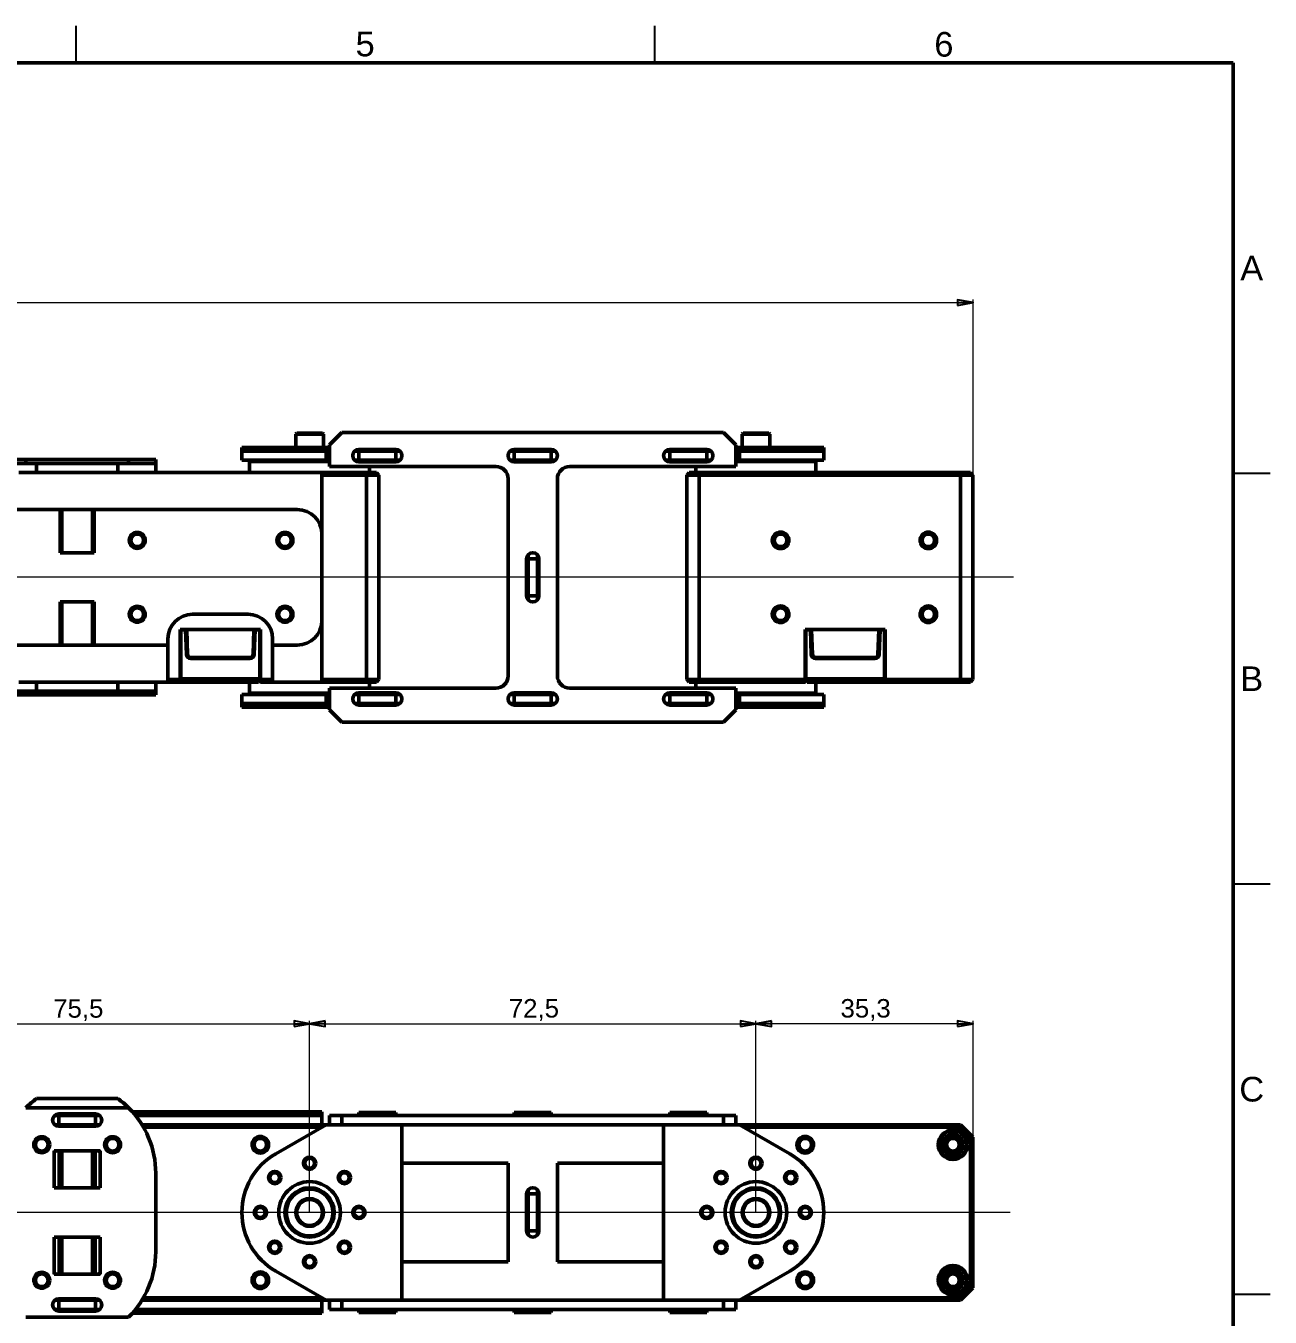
# Model space of a CAD drawing. Header units: millimetres. Extents: x 0 to 590, y 4 to 416.
# Drawn here: x 387.9 to 590, y 206.3 to 416 of the extents above; entities that cross this region are included whole.
import ezdxf

# ---------------------------------------------------------------- set-up
doc = ezdxf.new("R2010")
doc.units = ezdxf.units.MM
doc.linetypes.add('CHAIN', pattern=[0.3543, 0.2362, -0.0295, 0.0591, -0.0295])
for name, color, linetype, lineweight in [('Centerline(INTECO)', 7, 'CHAIN', 18), ('Dimensions(INTECO)', 7, 'Continuous', 25), ('Sketch Geometry(INTECO)', 7, 'Continuous', 50), ('Symbols(INTECO)', 7, 'Continuous', 18)]:
    doc.layers.add(name, color=color, linetype=linetype, lineweight=lineweight)
doc.layers.add('Visible Edges(INTECO)', color=7, linetype='Continuous', lineweight=50, true_color=0x262659)
doc.styles.add('Current-ISO-INTECO', font='arial.ttf')
doc.styles.add('Current-ISO-INTECODimensionsText', font='arial.ttf')
doc.dimstyles.new('ISO - INTECO', dxfattribs={"dimtxt": 3, "dimasz": 2.5, "dimexe": 0.5, "dimexo": 0, "dimgap": 0.4, "dimtad": 1, "dimrnd": 1e-08, "dimzin": 0, "dimtxsty": 'Current-ISO-INTECODimensionsText', "dimblk": 'Filled-3', "dimcen": 0.09, "dimdle": 7, "dimclrd": 7, "dimclre": 7, "dimclrt": 7, "dimadec": 1, "dimazin": 0, "dimtfac": 0.666667, "dimtmove": 0, "dimatfit": 3, "dimfxl": 1, "dimtolj": 1, "dimlwd": 15, "dimlwe": 15, "dimarcsym": 0})

# ---------------------------------------------------------------- blocks, each defined once
blk = doc.blocks.new('Borders INTECO Okvir')
at = {"layer": 'Sketch Geometry(INTECO)', "lineweight": 25}
for p, q in [((396, 416), (396, 410)), ((490, 416), (490, 410)), ((590, 343.33), (584, 343.33)), ((590, 276.67), (584, 276.67)), ((590, 210), (584, 210))]:
    blk.add_line(p, q, dxfattribs=at)
at = {"layer": 'Sketch Geometry(INTECO)'}
for p, q in [((584, 410), (20, 410)), ((584, 10), (584, 410))]:
    blk.add_line(p, q, dxfattribs=at)
at = {"layer": 'Symbols(INTECO)', "color": 7, "char_height": 4, "style": 'Current-ISO-INTECO'}
for s, insert, attachment_point in [('\\fArial|b0|i0;\\H4.0000;5', (443, 415.05), 2), ('\\fArial|b0|i0;\\H4.0000;6', (537, 415), 2), ('\\fArial|b0|i0;\\H4.0000;A', (587, 376.67), 5), ('\\fArial|b0|i0;\\H4.0000;B', (587, 310), 5), ('\\fArial|b0|i0;\\H4.0000;C', (587, 243.33), 5)]:
    blk.add_mtext(s, dxfattribs=dict(at, insert=insert, attachment_point=attachment_point))
blk = doc.blocks.new('Filled-3')
at = {"color": 0}
for p, q in [((0, 0), (-1, 0.18)), ((-1, 0.18), (-1, -0.18)), ((-1, 0), (0, 0)), ((-1, -0.18), (0, 0))]:
    blk.add_line(p, q, dxfattribs=at)
at = {"color": 0, "flags": 128}
blk.add_lwpolyline([(-1, -0.18), (0, 0), (-1, 0.18), (-1, -0.18)], dxfattribs=at)
at = {"color": 0}
blk.add_solid([(-1, -0.18), (0, 0), (-1, 0.18), (-1, -0.18)], dxfattribs=at)
blk = doc.blocks.new('*D26')
at = {"layer": 'Defpoints', "color": 0, "linetype": 'Continuous', "transparency": 16777216}
for p in [(541.73, 371.06), (541.73, 343.06), (64.23, 338.71)]:
    blk.add_point(p, dxfattribs=at)
at = {"layer": 'Dimensions(INTECO)', "color": 7, "linetype": 'Continuous', "lineweight": 15, "transparency": 16777216}
for p, q in [((64.23, 338.71), (64.23, 371.56)), ((541.73, 343.06), (541.73, 371.56)), ((66.73, 371.06), (539.23, 371.06))]:
    blk.add_line(p, q, dxfattribs=at)
at = {"layer": 'Dimensions(INTECO)', "color": 7, "linetype": 'Continuous', "lineweight": 15, "transparency": 16777216, "xscale": 2.5, "yscale": 2.5, "zscale": 2.5, "rotation": 180}
blk.add_blockref('Filled-3', (64.23, 371.06), dxfattribs=at)
at = {"layer": 'Dimensions(INTECO)', "color": 7, "linetype": 'Continuous', "lineweight": 15, "transparency": 16777216, "xscale": 2.5, "yscale": 2.5, "zscale": 2.5}
blk.add_blockref('Filled-3', (541.73, 371.06), dxfattribs=at)
at = {"layer": 'Dimensions(INTECO)', "color": 7, "linetype": 'Continuous', "lineweight": 18, "transparency": 16777216, "insert": (299.6, 374.53), "char_height": 3, "attachment_point": 1, "style": 'Current-ISO-INTECODimensionsText'}
blk.add_mtext('\\A1;478', dxfattribs=at)
blk = doc.blocks.new('*D30')
at = {"layer": 'Defpoints', "color": 0, "linetype": 'Continuous', "transparency": 16777216}
for p in [(433.98, 253.98), (358.48, 223.34), (433.98, 223.34)]:
    blk.add_point(p, dxfattribs=at)
at = {"layer": 'Dimensions(INTECO)', "color": 7, "linetype": 'Continuous', "lineweight": 15, "transparency": 16777216}
for p, q in [((358.48, 223.34), (358.48, 254.48)), ((360.98, 253.98), (431.48, 253.98)), ((433.98, 223.34), (433.98, 254.48))]:
    blk.add_line(p, q, dxfattribs=at)
at = {"layer": 'Dimensions(INTECO)', "color": 7, "linetype": 'Continuous', "lineweight": 15, "transparency": 16777216, "xscale": 2.5, "yscale": 2.5, "zscale": 2.5, "rotation": 180}
blk.add_blockref('Filled-3', (358.48, 253.98), dxfattribs=at)
at = {"layer": 'Dimensions(INTECO)', "color": 7, "linetype": 'Continuous', "lineweight": 15, "transparency": 16777216, "xscale": 2.5, "yscale": 2.5, "zscale": 2.5}
blk.add_blockref('Filled-3', (433.98, 253.98), dxfattribs=at)
at = {"layer": 'Dimensions(INTECO)', "color": 7, "linetype": 'Continuous', "lineweight": 18, "transparency": 16777216, "insert": (392.33, 257.97), "char_height": 3, "attachment_point": 1, "style": 'Current-ISO-INTECODimensionsText'}
blk.add_mtext('\\A1;75,5', dxfattribs=at)
blk = doc.blocks.new('*D31')
at = {"layer": 'Defpoints', "color": 0, "linetype": 'Continuous', "transparency": 16777216}
for p in [(506.48, 253.98), (433.98, 223.34), (506.48, 223.34)]:
    blk.add_point(p, dxfattribs=at)
at = {"layer": 'Dimensions(INTECO)', "color": 7, "linetype": 'Continuous', "lineweight": 15, "transparency": 16777216}
for p, q in [((433.98, 223.34), (433.98, 254.48)), ((436.48, 253.98), (503.98, 253.98)), ((506.48, 223.34), (506.48, 254.48))]:
    blk.add_line(p, q, dxfattribs=at)
at = {"layer": 'Dimensions(INTECO)', "color": 7, "linetype": 'Continuous', "lineweight": 15, "transparency": 16777216, "xscale": 2.5, "yscale": 2.5, "zscale": 2.5, "rotation": 180}
blk.add_blockref('Filled-3', (433.98, 253.98), dxfattribs=at)
at = {"layer": 'Dimensions(INTECO)', "color": 7, "linetype": 'Continuous', "lineweight": 15, "transparency": 16777216, "xscale": 2.5, "yscale": 2.5, "zscale": 2.5}
blk.add_blockref('Filled-3', (506.48, 253.98), dxfattribs=at)
at = {"layer": 'Dimensions(INTECO)', "color": 7, "linetype": 'Continuous', "lineweight": 18, "transparency": 16777216, "insert": (466.33, 257.99), "char_height": 3, "attachment_point": 1, "style": 'Current-ISO-INTECODimensionsText'}
blk.add_mtext('\\A1;72,5', dxfattribs=at)
blk = doc.blocks.new('*D32')
at = {"layer": 'Defpoints', "color": 0, "linetype": 'Continuous', "transparency": 16777216}
for p in [(506.48, 253.98), (541.73, 235.59), (506.48, 223.34)]:
    blk.add_point(p, dxfattribs=at)
at = {"layer": 'Dimensions(INTECO)', "color": 7, "linetype": 'Continuous', "lineweight": 15, "transparency": 16777216}
for p, q in [((506.48, 223.34), (506.48, 254.48)), ((539.23, 253.98), (508.98, 253.98)), ((541.73, 235.59), (541.73, 254.48))]:
    blk.add_line(p, q, dxfattribs=at)
at = {"layer": 'Dimensions(INTECO)', "color": 7, "linetype": 'Continuous', "lineweight": 15, "transparency": 16777216, "xscale": 2.5, "yscale": 2.5, "zscale": 2.5, "rotation": 180}
blk.add_blockref('Filled-3', (506.48, 253.98), dxfattribs=at)
at = {"layer": 'Dimensions(INTECO)', "color": 7, "linetype": 'Continuous', "lineweight": 15, "transparency": 16777216, "xscale": 2.5, "yscale": 2.5, "zscale": 2.5}
blk.add_blockref('Filled-3', (541.73, 253.98), dxfattribs=at)
at = {"layer": 'Dimensions(INTECO)', "color": 7, "linetype": 'Continuous', "lineweight": 18, "transparency": 16777216, "insert": (520.21, 257.99), "char_height": 3, "attachment_point": 1, "style": 'Current-ISO-INTECODimensionsText'}
blk.add_mtext('\\A1;35,3', dxfattribs=at)

msp = doc.modelspace()

# ---------------------------------------------------------------- linework, layer by layer
at = {"layer": 'Centerline(INTECO)', "linetype": 'Continuous'}
for p, q in [((548.296, 326.465), (59.358, 326.465)), ((547.774, 223.345), (59.879, 223.345))]:
    msp.add_line(p, q, dxfattribs=at)
at = {"layer": 'Visible Edges(INTECO)'}
for p, q in [((431.876, 349.865), (431.726, 349.715)), ((436.226, 349.715), (431.726, 349.715)), ((431.726, 347.565), (431.726, 349.715)), ((436.076, 349.865), (431.876, 349.865)), ((436.076, 349.865), (436.226, 349.715)), ((436.226, 347.565), (436.226, 349.715)), ((437.226, 347.965), (439.226, 349.965)), ((501.226, 349.965), (439.226, 349.965)), ((501.226, 349.965), (503.226, 347.965)), ((504.376, 349.865), (504.226, 349.715)), ((508.726, 349.715), (504.226, 349.715)), ((504.226, 347.565), (504.226, 349.715)), ((508.576, 349.865), (504.376, 349.865)), ((508.576, 349.865), (508.726, 349.715)), ((508.726, 347.565), (508.726, 349.715)), ((428.476, 347.565), (422.976, 347.565)), ((422.976, 346.965), (422.976, 347.565)), ((428.476, 346.965), (422.976, 346.965)), ((428.476, 346.965), (422.976, 346.965)), ((422.976, 345.465), (422.976, 346.965)), ((428.476, 347.565), (436.658, 347.565)), ((428.476, 346.965), (436.658, 346.965)), ((428.476, 346.965), (436.658, 346.965)), ((436.658, 346.965), (436.658, 347.565)), ((436.658, 347.565), (437.226, 347.565)), ((436.658, 346.965), (437.226, 346.965)), ((436.658, 346.965), (437.226, 346.965)), ((436.658, 345.465), (436.658, 346.965)), ((437.226, 347.965), (437.226, 344.465)), ((441.315, 346.965), (441.976, 346.965)), ((441.315, 346.965), (441.976, 346.965)), ((441.976, 347.215), (447.976, 347.215)), ((441.976, 346.965), (441.976, 345.465)), ((447.976, 346.965), (441.976, 346.965)), ((447.976, 346.965), (448.638, 346.965)), ((447.976, 345.465), (447.976, 346.965)), ((447.976, 346.965), (448.638, 346.965)), ((466.565, 346.965), (467.226, 346.965)), ((467.226, 347.215), (473.226, 347.215)), ((467.226, 346.965), (467.226, 345.465)), ((473.226, 346.965), (467.226, 346.965)), ((469.476, 346.965), (469.476, 347.215)), ((470.976, 347.215), (470.976, 346.965)), ((473.226, 345.465), (473.226, 346.965)), ((473.226, 346.965), (473.888, 346.965)), ((491.815, 346.965), (492.476, 346.965)), ((491.815, 346.965), (492.476, 346.965)), ((492.476, 347.215), (498.476, 347.215)), ((492.476, 346.965), (492.476, 345.465)), ((498.476, 346.965), (492.476, 346.965)), ((498.476, 346.965), (499.138, 346.965)), ((498.476, 345.465), (498.476, 346.965)), ((498.476, 346.965), (499.138, 346.965)), ((503.226, 344.465), (503.226, 347.965)), ((503.226, 347.565), (503.795, 347.565)), ((503.226, 346.965), (503.795, 346.965)), ((503.226, 346.965), (503.795, 346.965)), ((503.795, 347.565), (511.976, 347.565)), ((503.795, 346.965), (503.795, 347.565)), ((503.795, 346.965), (511.976, 346.965)), ((503.795, 345.465), (503.795, 346.965)), ((503.795, 346.965), (511.976, 346.965)), ((517.476, 347.565), (511.976, 347.565)), ((517.476, 346.965), (511.976, 346.965)), ((517.476, 346.965), (511.976, 346.965)), ((517.476, 346.965), (517.476, 347.565)), ((517.476, 345.465), (517.476, 346.965)), ((387.882, 345.565), (383.476, 345.565)), ((389.637, 344.965), (383.476, 344.965)), ((383.476, 344.965), (387.882, 344.965)), ((387.882, 344.965), (387.882, 345.565)), ((387.882, 345.565), (404.571, 345.565)), ((389.637, 344.965), (402.816, 344.965)), ((389.637, 344.965), (389.637, 343.465)), ((402.816, 344.965), (402.816, 343.465)), ((402.816, 344.965), (408.976, 344.965)), ((404.571, 345.565), (404.571, 344.965)), ((404.571, 345.565), (408.976, 345.565)), ((408.976, 344.965), (404.571, 344.965)), ((408.976, 344.965), (408.976, 345.565)), ((408.976, 343.465), (408.976, 344.965)), ((422.976, 345.465), (428.476, 345.465)), ((424.426, 345.465), (424.226, 345.265)), ((437.226, 345.265), (424.226, 345.265)), ((424.226, 345.265), (424.226, 343.465)), ((436.658, 345.465), (428.476, 345.465)), ((437.226, 345.465), (436.658, 345.465)), ((437.226, 344.465), (464.226, 344.465)), ((441.976, 345.465), (441.315, 345.465)), ((443.726, 345.265), (441.664, 345.265)), ((441.976, 345.465), (447.976, 345.465)), ((447.976, 345.215), (441.976, 345.215)), ((443.526, 345.465), (443.726, 345.265)), ((443.726, 345.265), (443.726, 345.215)), ((443.726, 344.465), (443.726, 343.465)), ((448.638, 345.465), (447.976, 345.465)), ((467.226, 345.465), (466.565, 345.465)), ((467.226, 345.465), (473.226, 345.465)), ((473.226, 345.215), (467.226, 345.215)), ((469.476, 345.465), (469.476, 345.215)), ((470.976, 345.215), (470.976, 345.465)), ((473.888, 345.465), (473.226, 345.465)), ((476.226, 344.465), (503.226, 344.465)), ((492.476, 345.465), (491.815, 345.465)), ((492.476, 345.465), (498.476, 345.465)), ((498.476, 345.215), (492.476, 345.215)), ((496.926, 345.465), (496.726, 345.265)), ((498.789, 345.265), (496.726, 345.265)), ((496.726, 345.265), (496.726, 345.215)), ((496.726, 344.465), (496.726, 343.465)), ((499.138, 345.465), (498.476, 345.465)), ((503.795, 345.465), (503.226, 345.465)), ((516.226, 345.265), (503.226, 345.265)), ((511.976, 345.465), (503.795, 345.465)), ((511.976, 345.465), (517.476, 345.465)), ((516.026, 345.465), (516.226, 345.265)), ((516.226, 345.265), (516.226, 343.465)), ((386.762, 343.465), (389.637, 343.465)), ((389.637, 343.465), (402.816, 343.465)), ((405.691, 343.465), (402.816, 343.465)), ((405.691, 343.465), (435.976, 343.465)), ((435.976, 343.465), (443.061, 343.465)), ((435.976, 343.465), (435.976, 333.465)), ((435.976, 343.065), (443.226, 343.065)), ((443.226, 343.065), (443.061, 343.465)), ((443.061, 343.465), (444.826, 343.465)), ((443.226, 343.065), (443.226, 309.865)), ((443.226, 343.065), (445.226, 343.065)), ((445.226, 343.065), (444.826, 343.465)), ((445.226, 343.065), (445.226, 309.865)), ((466.226, 342.465), (466.226, 310.465)), ((474.226, 310.465), (474.226, 342.465)), ((495.226, 343.065), (495.626, 343.465)), ((495.226, 343.065), (497.226, 343.065)), ((495.226, 343.065), (495.226, 309.865)), ((495.626, 343.465), (497.392, 343.465)), ((497.226, 343.065), (497.392, 343.465)), ((497.226, 343.065), (539.726, 343.065)), ((497.226, 343.065), (497.226, 309.865)), ((497.392, 343.465), (539.561, 343.465)), ((539.561, 343.465), (541.326, 343.465)), ((539.726, 343.065), (539.561, 343.465)), ((539.726, 343.065), (541.726, 343.065)), ((539.726, 343.065), (539.726, 309.865)), ((541.726, 343.065), (541.326, 343.465)), ((541.726, 343.065), (541.726, 309.865)), ((393.476, 337.465), (360.476, 337.465)), ((398.976, 337.465), (393.476, 337.465)), ((393.476, 330.465), (393.476, 337.465)), ((393.726, 337.465), (393.726, 330.465)), ((398.726, 337.465), (398.726, 330.465)), ((398.976, 330.465), (398.976, 337.465)), ((431.976, 337.465), (398.976, 337.465)), ((435.976, 333.465), (435.976, 319.465)), ((393.476, 330.465), (398.976, 330.465)), ((469.226, 323.465), (469.226, 329.465)), ((469.476, 329.465), (469.476, 330.126)), ((470.976, 329.465), (469.476, 329.465)), ((469.476, 323.465), (469.476, 329.465)), ((470.976, 330.126), (470.976, 329.465)), ((470.976, 329.465), (470.976, 323.465)), ((471.226, 329.465), (471.226, 323.465)), ((470.976, 323.465), (469.476, 323.465)), ((469.476, 322.803), (469.476, 323.465)), ((470.976, 323.465), (470.976, 322.803)), ((393.476, 322.465), (398.976, 322.465)), ((393.476, 315.465), (393.476, 322.465)), ((393.726, 322.465), (393.726, 315.465)), ((398.726, 322.465), (398.726, 315.465)), ((398.976, 315.465), (398.976, 322.465)), ((423.976, 320.465), (414.976, 320.465)), ((435.976, 319.465), (435.976, 309.465)), ((412.976, 309.865), (412.976, 317.965)), ((412.976, 317.965), (425.976, 317.965)), ((413.076, 317.965), (413.076, 317.915)), ((413.076, 317.915), (413.076, 309.965)), ((413.076, 317.915), (413.823, 317.915)), ((413.962, 313.94), (413.823, 317.915)), ((413.823, 317.915), (414.023, 317.915)), ((414.022, 317.965), (414.023, 317.915)), ((414.162, 313.947), (414.023, 317.915)), ((424.93, 317.915), (424.791, 313.947)), ((424.931, 317.965), (424.93, 317.915)), ((425.13, 317.915), (424.93, 317.915)), ((425.13, 317.915), (424.991, 313.94)), ((425.13, 317.915), (425.876, 317.915)), ((425.876, 317.965), (425.876, 317.915)), ((425.876, 317.915), (425.876, 309.965)), ((425.976, 317.965), (425.976, 309.865)), ((514.476, 309.865), (514.476, 317.965)), ((527.476, 317.965), (514.476, 317.965)), ((514.576, 317.965), (514.576, 317.915)), ((514.576, 317.915), (514.576, 309.965)), ((515.323, 317.915), (514.576, 317.915)), ((515.462, 313.94), (515.323, 317.915)), ((515.323, 317.915), (515.523, 317.915)), ((515.522, 317.965), (515.523, 317.915)), ((515.662, 313.947), (515.523, 317.915)), ((526.43, 317.915), (526.291, 313.947)), ((526.431, 317.965), (526.43, 317.915)), ((526.63, 317.915), (526.43, 317.915)), ((526.63, 317.915), (526.491, 313.94)), ((527.376, 317.915), (526.63, 317.915)), ((527.376, 317.965), (527.376, 317.915)), ((527.376, 317.915), (527.376, 309.965)), ((527.476, 317.965), (527.476, 309.865)), ((381.476, 315.465), (393.476, 315.465)), ((398.976, 315.465), (393.476, 315.465)), ((398.976, 315.465), (410.976, 315.465)), ((410.976, 316.465), (410.976, 315.465)), ((410.976, 315.465), (410.976, 309.465)), ((427.976, 315.465), (427.976, 316.465)), ((427.976, 309.465), (427.976, 315.465)), ((427.976, 315.465), (431.976, 315.465)), ((424.291, 313.465), (414.661, 313.465)), ((424.291, 313.265), (414.661, 313.265)), ((425.976, 313.065), (425.876, 313.065)), ((425.976, 312.665), (425.876, 312.665)), ((514.576, 313.065), (514.476, 313.065)), ((514.576, 312.665), (514.476, 312.665)), ((525.791, 313.465), (516.161, 313.465)), ((525.791, 313.265), (516.161, 313.265)), ((425.876, 311.465), (425.976, 311.465)), ((514.476, 311.465), (514.576, 311.465)), ((389.637, 309.465), (386.762, 309.465)), ((389.637, 309.465), (402.816, 309.465)), ((389.637, 309.465), (389.637, 307.965)), ((402.816, 309.465), (402.816, 307.965)), ((402.816, 309.465), (405.691, 309.465)), ((410.976, 309.465), (405.691, 309.465)), ((408.976, 307.965), (408.976, 309.465)), ((412.976, 309.865), (410.976, 309.865)), ((412.976, 309.465), (410.976, 309.465)), ((412.976, 309.865), (412.976, 309.465)), ((413.276, 309.465), (412.976, 309.465)), ((413.076, 309.665), (413.076, 309.965)), ((425.876, 309.965), (413.076, 309.965)), ((413.076, 309.665), (413.276, 309.465)), ((425.676, 309.465), (413.276, 309.465)), ((424.226, 309.465), (424.226, 307.665)), ((425.676, 309.465), (425.876, 309.665)), ((425.876, 309.965), (425.876, 309.665)), ((427.976, 309.865), (425.976, 309.865)), ((425.976, 309.465), (425.976, 309.865)), ((427.976, 309.465), (425.976, 309.465)), ((435.976, 309.465), (427.976, 309.465)), ((443.226, 309.865), (435.976, 309.865)), ((443.061, 309.465), (435.976, 309.465)), ((464.226, 308.465), (437.226, 308.465)), ((437.226, 308.465), (437.226, 304.965)), ((443.226, 309.865), (443.061, 309.465)), ((444.826, 309.465), (443.061, 309.465)), ((445.226, 309.865), (443.226, 309.865)), ((443.726, 309.465), (443.726, 308.465)), ((445.226, 309.865), (444.826, 309.465)), ((503.226, 308.465), (476.226, 308.465)), ((497.226, 309.865), (495.226, 309.865)), ((495.226, 309.865), (495.626, 309.465)), ((497.392, 309.465), (495.626, 309.465)), ((496.726, 309.465), (496.726, 308.465)), ((514.476, 309.865), (497.226, 309.865)), ((497.226, 309.865), (497.392, 309.465)), ((514.476, 309.465), (497.392, 309.465)), ((503.226, 304.965), (503.226, 308.465)), ((514.476, 309.865), (514.476, 309.465)), ((514.576, 309.665), (514.576, 309.965)), ((527.376, 309.965), (514.576, 309.965)), ((514.576, 309.665), (514.776, 309.465)), ((527.176, 309.465), (514.776, 309.465)), ((516.226, 309.465), (516.226, 307.665)), ((527.176, 309.465), (527.376, 309.665)), ((527.476, 309.465), (527.176, 309.465)), ((527.376, 309.965), (527.376, 309.665)), ((527.476, 309.465), (527.476, 309.865)), ((539.726, 309.865), (527.476, 309.865)), ((539.561, 309.465), (527.476, 309.465)), ((539.726, 309.865), (539.561, 309.465)), ((541.326, 309.465), (539.561, 309.465)), ((541.726, 309.865), (539.726, 309.865)), ((541.726, 309.865), (541.326, 309.465)), ((383.476, 307.965), (389.637, 307.965)), ((387.882, 307.965), (383.476, 307.965)), ((383.476, 307.365), (387.882, 307.365)), ((387.882, 307.365), (387.882, 307.965)), ((404.571, 307.365), (387.882, 307.365)), ((389.637, 307.965), (402.816, 307.965)), ((408.976, 307.965), (402.816, 307.965)), ((404.571, 307.965), (404.571, 307.365)), ((404.571, 307.965), (408.976, 307.965)), ((408.976, 307.365), (404.571, 307.365)), ((408.976, 307.365), (408.976, 307.965)), ((428.476, 307.465), (422.976, 307.465)), ((422.976, 305.965), (422.976, 307.465)), ((437.226, 307.665), (424.226, 307.665)), ((424.426, 307.465), (424.226, 307.665)), ((428.476, 307.465), (436.658, 307.465)), ((436.658, 307.465), (437.226, 307.465)), ((436.658, 305.965), (436.658, 307.465)), ((441.315, 307.465), (441.976, 307.465)), ((443.726, 307.665), (441.664, 307.665)), ((441.976, 307.715), (447.976, 307.715)), ((441.976, 307.465), (441.976, 305.965)), ((447.976, 307.465), (441.976, 307.465)), ((443.526, 307.465), (443.726, 307.665)), ((443.726, 307.715), (443.726, 307.665)), ((447.976, 305.965), (447.976, 307.465)), ((447.976, 307.465), (448.638, 307.465)), ((466.565, 307.465), (467.226, 307.465)), ((467.226, 307.715), (473.226, 307.715)), ((467.226, 307.465), (467.226, 305.965)), ((473.226, 307.465), (467.226, 307.465)), ((469.476, 307.715), (469.476, 307.465)), ((470.976, 307.465), (470.976, 307.715)), ((473.226, 305.965), (473.226, 307.465)), ((473.226, 307.465), (473.888, 307.465)), ((491.815, 307.465), (492.476, 307.465)), ((492.476, 307.715), (498.476, 307.715)), ((492.476, 307.465), (492.476, 305.965)), ((498.476, 307.465), (492.476, 307.465)), ((496.726, 307.715), (496.726, 307.665)), ((498.789, 307.665), (496.726, 307.665)), ((496.926, 307.465), (496.726, 307.665)), ((498.476, 305.965), (498.476, 307.465)), ((498.476, 307.465), (499.138, 307.465)), ((516.226, 307.665), (503.226, 307.665)), ((503.226, 307.465), (503.795, 307.465)), ((503.795, 305.965), (503.795, 307.465)), ((503.795, 307.465), (511.976, 307.465)), ((517.476, 307.465), (511.976, 307.465)), ((516.026, 307.465), (516.226, 307.665)), ((517.476, 305.965), (517.476, 307.465)), ((428.476, 305.965), (422.976, 305.965)), ((422.976, 305.365), (422.976, 305.965)), ((422.976, 305.965), (428.476, 305.965)), ((428.476, 305.365), (422.976, 305.365)), ((428.476, 305.965), (436.658, 305.965)), ((436.658, 305.965), (428.476, 305.965)), ((428.476, 305.365), (436.658, 305.365)), ((436.658, 305.365), (436.658, 305.965)), ((436.658, 305.965), (437.226, 305.965)), ((437.226, 305.965), (436.658, 305.965)), ((436.658, 305.365), (437.226, 305.365)), ((439.226, 302.965), (437.226, 304.965)), ((441.315, 305.965), (441.976, 305.965)), ((441.976, 305.965), (441.315, 305.965)), ((441.976, 305.965), (447.976, 305.965)), ((447.976, 305.715), (441.976, 305.715)), ((447.976, 305.965), (448.638, 305.965)), ((448.638, 305.965), (447.976, 305.965)), ((467.226, 305.965), (466.565, 305.965)), ((467.226, 305.965), (473.226, 305.965)), ((473.226, 305.715), (467.226, 305.715)), ((469.476, 305.715), (469.476, 305.965)), ((470.976, 305.965), (470.976, 305.715)), ((473.888, 305.965), (473.226, 305.965)), ((491.815, 305.965), (492.476, 305.965)), ((492.476, 305.965), (491.815, 305.965)), ((492.476, 305.965), (498.476, 305.965)), ((498.476, 305.715), (492.476, 305.715)), ((498.476, 305.965), (499.138, 305.965)), ((499.138, 305.965), (498.476, 305.965)), ((503.226, 304.965), (501.226, 302.965)), ((503.226, 305.965), (503.795, 305.965)), ((503.795, 305.965), (503.226, 305.965)), ((503.226, 305.365), (503.795, 305.365)), ((503.795, 305.965), (511.976, 305.965)), ((503.795, 305.365), (503.795, 305.965)), ((511.976, 305.965), (503.795, 305.965)), ((503.795, 305.365), (511.976, 305.365)), ((517.476, 305.965), (511.976, 305.965)), ((511.976, 305.965), (517.476, 305.965)), ((517.476, 305.365), (511.976, 305.365)), ((517.476, 305.365), (517.476, 305.965)), ((439.226, 302.965), (501.226, 302.965)), ((389.637, 241.845), (402.816, 241.845)), ((404.571, 240.345), (387.882, 240.345)), ((393.226, 239.095), (392.565, 239.095)), ((393.226, 239.345), (399.226, 239.345)), ((393.226, 237.595), (393.226, 239.095)), ((399.226, 239.095), (393.226, 239.095)), ((393.476, 239.345), (393.476, 239.095)), ((398.976, 239.345), (398.976, 239.095)), ((399.226, 237.595), (399.226, 239.095)), ((399.226, 239.095), (399.888, 239.095)), ((405.185, 239.695), (431.976, 239.695)), ((405.691, 239.095), (435.976, 239.095)), ((431.976, 239.695), (435.976, 239.695)), ((435.976, 239.095), (435.976, 239.695)), ((435.976, 239.095), (435.976, 237.595)), ((439.226, 239.095), (437.226, 239.095)), ((437.226, 239.095), (437.226, 237.595)), ((439.226, 237.595), (439.226, 239.095)), ((501.226, 239.095), (439.226, 239.095)), ((441.976, 239.095), (441.976, 239.595)), ((447.976, 239.595), (441.976, 239.595)), ((447.976, 239.095), (447.976, 239.595)), ((467.226, 239.095), (467.226, 239.595)), ((473.226, 239.595), (467.226, 239.595)), ((473.226, 239.095), (473.226, 239.595)), ((492.476, 239.095), (492.476, 239.595)), ((498.476, 239.595), (492.476, 239.595)), ((498.476, 239.095), (498.476, 239.595)), ((503.226, 239.095), (501.226, 239.095)), ((501.226, 239.095), (501.226, 237.595)), ((503.226, 237.595), (503.226, 239.095)), ((393.226, 237.595), (392.565, 237.595)), ((399.226, 237.595), (393.226, 237.595)), ((399.226, 237.345), (393.226, 237.345)), ((399.226, 237.595), (399.888, 237.595)), ((406.747, 237.595), (435.976, 237.595)), ((435.965, 237.195), (406.985, 237.195)), ((436.658, 237.595), (428.476, 232.871)), ((436.658, 237.595), (435.976, 237.595)), ((437.226, 237.595), (436.658, 237.595)), ((437.226, 237.595), (439.226, 237.595)), ((501.226, 237.595), (439.226, 237.595)), ((448.976, 209.095), (448.976, 237.595)), ((491.476, 237.595), (491.476, 209.095)), ((501.226, 237.595), (503.226, 237.595)), ((503.795, 237.595), (503.226, 237.595)), ((539.726, 237.595), (503.795, 237.595)), ((511.976, 232.871), (503.795, 237.595)), ((539.561, 237.195), (504.488, 237.195)), ((539.726, 237.595), (539.561, 237.195)), ((541.326, 235.429), (539.561, 237.195)), ((541.726, 235.595), (539.726, 237.595)), ((541.726, 235.595), (541.326, 235.429)), ((541.326, 211.261), (541.326, 235.429)), ((541.726, 211.095), (541.726, 235.595)), ((392.476, 227.345), (392.476, 233.345)), ((392.476, 233.345), (399.976, 233.345)), ((393.326, 227.345), (393.326, 233.345)), ((393.726, 227.345), (393.726, 233.345)), ((398.726, 233.345), (398.726, 227.345)), ((399.126, 233.345), (399.126, 227.345)), ((399.976, 227.345), (399.976, 233.345)), ((448.976, 231.345), (466.226, 231.345)), ((466.226, 231.345), (466.226, 215.345)), ((474.226, 231.345), (491.476, 231.345)), ((474.226, 215.345), (474.226, 231.345)), ((408.976, 229.726), (408.976, 216.964)), ((399.976, 227.345), (392.476, 227.345)), ((469.476, 226.345), (469.476, 227.006)), ((470.976, 227.006), (470.976, 226.345)), ((469.226, 220.345), (469.226, 226.345)), ((470.976, 226.345), (469.476, 226.345)), ((469.476, 220.345), (469.476, 226.345)), ((470.976, 226.345), (470.976, 220.345)), ((471.226, 226.345), (471.226, 220.345)), ((469.476, 219.683), (469.476, 220.345)), ((470.976, 220.345), (469.476, 220.345)), ((470.976, 220.345), (470.976, 219.683)), ((392.476, 219.345), (399.976, 219.345)), ((392.476, 213.345), (392.476, 219.345)), ((393.326, 213.345), (393.326, 219.345)), ((393.726, 213.345), (393.726, 219.345)), ((398.726, 219.345), (398.726, 213.345)), ((399.126, 219.345), (399.126, 213.345)), ((399.976, 213.345), (399.976, 219.345)), ((466.226, 215.345), (448.976, 215.345)), ((491.476, 215.345), (474.226, 215.345)), ((399.976, 213.345), (392.476, 213.345)), ((428.476, 213.819), (436.658, 209.095)), ((503.795, 209.095), (511.976, 213.819)), ((539.561, 209.495), (541.326, 211.261)), ((539.726, 209.095), (541.726, 211.095)), ((541.726, 211.095), (541.326, 211.261)), ((393.226, 209.095), (392.565, 209.095)), ((393.226, 207.595), (392.565, 207.595)), ((393.226, 209.345), (399.226, 209.345)), ((393.226, 207.595), (393.226, 209.095)), ((399.226, 209.095), (393.226, 209.095)), ((399.226, 207.595), (393.226, 207.595)), ((393.476, 207.595), (393.476, 207.345)), ((398.976, 207.595), (398.976, 207.345)), ((399.226, 207.595), (399.226, 209.095)), ((399.226, 209.095), (399.888, 209.095)), ((399.226, 207.595), (399.888, 207.595)), ((405.691, 207.595), (435.976, 207.595)), ((406.747, 209.095), (435.976, 209.095)), ((406.985, 209.495), (435.965, 209.495)), ((435.976, 209.095), (436.658, 209.095)), ((435.976, 209.095), (435.976, 207.595)), ((435.976, 206.995), (435.976, 207.595)), ((436.658, 209.095), (437.226, 209.095)), ((439.226, 209.095), (437.226, 209.095)), ((437.226, 209.095), (437.226, 207.595)), ((437.226, 207.595), (439.226, 207.595)), ((439.226, 207.595), (439.226, 209.095)), ((501.226, 209.095), (439.226, 209.095)), ((501.226, 207.595), (439.226, 207.595)), ((441.976, 207.595), (441.976, 207.095)), ((447.976, 207.595), (447.976, 207.095)), ((467.226, 207.595), (467.226, 207.095)), ((473.226, 207.595), (473.226, 207.095)), ((492.476, 207.595), (492.476, 207.095)), ((498.476, 207.595), (498.476, 207.095)), ((503.226, 209.095), (501.226, 209.095)), ((501.226, 209.095), (501.226, 207.595)), ((501.226, 207.595), (503.226, 207.595)), ((503.226, 209.095), (503.795, 209.095)), ((503.226, 207.595), (503.226, 209.095)), ((503.795, 209.095), (539.726, 209.095)), ((504.488, 209.495), (539.561, 209.495)), ((539.726, 209.095), (539.561, 209.495)), ((387.882, 206.345), (404.571, 206.345)), ((399.226, 207.345), (393.226, 207.345)), ((431.976, 206.995), (405.185, 206.995)), ((435.976, 206.995), (431.976, 206.995)), ((447.976, 207.095), (441.976, 207.095)), ((473.226, 207.095), (467.226, 207.095)), ((498.476, 207.095), (492.476, 207.095))]:
    msp.add_line(p, q, dxfattribs=at)
for centre, radius in [((405.976, 332.465), 1.3), ((405.976, 332.465), 1.025), ((429.976, 332.465), 1.3), ((429.976, 332.465), 1.025), ((510.476, 332.465), 1.35), ((510.476, 332.465), 1.025), ((534.476, 332.465), 1.35), ((534.476, 332.465), 1.025), ((405.976, 320.465), 1.3), ((405.976, 320.465), 1.025), ((429.976, 320.465), 1.3), ((429.976, 320.465), 1.025), ((510.476, 320.465), 1.35), ((510.476, 320.465), 1.025), ((534.476, 320.465), 1.35), ((534.476, 320.465), 1.025), ((390.476, 234.345), 1.3), ((390.476, 234.345), 1.025), ((401.976, 234.345), 1.3), ((401.976, 234.345), 1.025), ((425.976, 234.345), 1.35), ((425.976, 234.345), 1.025), ((514.476, 234.345), 1.35), ((514.476, 234.345), 1.025), ((538.476, 234.345), 2.4), ((538.476, 234.345), 2.25), ((538.476, 234.345), 1.7), ((538.476, 234.345), 1.5), ((538.476, 234.345), 1.4), ((538.476, 234.345), 1.3), ((538.476, 234.345), 1.025), ((433.976, 231.345), 1), ((433.976, 231.345), 0.8), ((506.476, 231.345), 1), ((506.476, 231.345), 0.8), ((428.32, 229.002), 1), ((428.32, 229.002), 0.8), ((439.633, 229.002), 1), ((439.633, 229.002), 0.8), ((500.82, 229.002), 1), ((500.82, 229.002), 0.8), ((512.133, 229.002), 1), ((512.133, 229.002), 0.8), ((433.976, 223.345), 5), ((433.976, 223.345), 4), ((433.976, 223.345), 3.8), ((506.476, 223.345), 5), ((506.476, 223.345), 4), ((506.476, 223.345), 3.8), ((425.976, 223.345), 1), ((433.976, 223.345), 2.25), ((433.976, 223.345), 2.1), ((441.976, 223.345), 1), ((498.476, 223.345), 1), ((506.476, 223.345), 2.25), ((506.476, 223.345), 2.1), ((514.476, 223.345), 1), ((425.976, 223.345), 0.8), ((441.976, 223.345), 0.8), ((498.476, 223.345), 0.8), ((514.476, 223.345), 0.8), ((428.32, 217.688), 1), ((428.32, 217.688), 0.8), ((439.633, 217.688), 1), ((439.633, 217.688), 0.8), ((500.82, 217.688), 1), ((500.82, 217.688), 0.8), ((512.133, 217.688), 1), ((512.133, 217.688), 0.8), ((433.976, 215.345), 1), ((433.976, 215.345), 0.8), ((506.476, 215.345), 1), ((506.476, 215.345), 0.8), ((538.476, 212.345), 2.4), ((538.476, 212.345), 2.25), ((538.476, 212.345), 1.7), ((390.476, 212.345), 1.3), ((390.476, 212.345), 1.025), ((401.976, 212.345), 1.3), ((401.976, 212.345), 1.025), ((425.976, 212.345), 1.35), ((425.976, 212.345), 1.025), ((514.476, 212.345), 1.35), ((514.476, 212.345), 1.025), ((538.476, 212.345), 1.5), ((538.476, 212.345), 1.4), ((538.476, 212.345), 1.3), ((538.476, 212.345), 1.025)]:
    msp.add_circle(centre, radius, dxfattribs=at)
for centre, radius, start, end in [((441.976, 346.215), 1, 90, 270), ((447.976, 346.215), 1, 270, 90), ((467.226, 346.215), 1, 90, 270), ((473.226, 346.215), 1, 270, 90), ((492.476, 346.215), 1, 90, 270), ((498.476, 346.215), 1, 270, 90), ((464.226, 342.465), 2, 0, 90), ((476.226, 342.465), 2, 90, 180), ((431.976, 333.465), 4, 0, 90), ((470.226, 329.465), 1, 0, 180), ((470.226, 323.465), 1, 180, 0), ((414.976, 316.465), 4, 90, 180), ((423.976, 316.465), 4, 0, 90), ((431.976, 319.465), 4, 270, 0), ((414.661, 313.965), 0.7, 182, 270), ((414.661, 313.965), 0.5, 182, 270), ((424.291, 313.965), 0.5, 270, 358), ((424.291, 313.965), 0.7, 270, 358), ((516.161, 313.965), 0.7, 182, 270), ((516.161, 313.965), 0.5, 182, 270), ((525.791, 313.965), 0.5, 270, 358), ((525.791, 313.965), 0.7, 270, 358), ((464.226, 310.465), 2, 270, 0), ((476.226, 310.465), 2, 180, 270), ((441.976, 306.715), 1, 90, 270), ((447.976, 306.715), 1, 270, 90), ((467.226, 306.715), 1, 90, 270), ((473.226, 306.715), 1, 270, 90), ((492.476, 306.715), 1, 90, 270), ((498.476, 306.715), 1, 270, 90), ((398.476, 229.726), 15, 126.10678, 134.93406), ((393.976, 229.726), 15, 45.06594, 53.89322), ((393.226, 238.345), 1, 90, 270), ((399.226, 238.345), 1, 270, 90), ((393.976, 229.726), 15, 0, 45.06594), ((390.476, 234.345), 2.4, 326.44269, 335.37568), ((390.476, 234.345), 2.25, 332.73396, 333.6122), ((401.976, 234.345), 2.4, 204.62432, 213.55731), ((401.976, 234.345), 2.25, 206.3878, 207.26604), ((433.976, 223.345), 11, 120, 240), ((506.476, 223.345), 11, 300, 60), ((470.226, 226.345), 1, 0, 180), ((470.226, 220.345), 1, 180, 0), ((393.976, 216.964), 15, 314.93406, 0), ((390.476, 212.345), 2.4, 24.62432, 33.55731), ((390.476, 212.345), 2.25, 26.3878, 27.26604), ((401.976, 212.345), 2.4, 146.44269, 155.37568), ((401.976, 212.345), 2.25, 152.73396, 153.6122), ((393.226, 208.345), 1, 90, 270), ((399.226, 208.345), 1, 270, 90)]:
    msp.add_arc(centre, radius, start, end, dxfattribs=at)

# ---------------------------------------------------------------- block references
msp.add_blockref('Borders INTECO Okvir', (0, 0))

# ---------------------------------------------------------------- dimensions: what is measured, and where the dimension line sits
at = {"layer": 'Dimensions(INTECO)', "color": 7, "linetype": 'Continuous', "lineweight": 18}
for base, p1, p2, override, picture, middle in [((541.726424408, 371.064590154), (64.226424408, 338.714590154), (541.726424408, 343.064590154), {"dimgap": 0.4, "dimdec": 0, "dimtol": 0, "dimlim": 0, "dimtp": 0, "dimtm": 0, "dimtdec": 0, "dimtofl": 0, "dimatfit": 1}, '*D26', (302.976424408, 371.064590154)), ((433.976, 253.981), (358.476, 223.345), (433.976, 223.345), {"dimgap": 0.4, "dimdec": 1, "dimtol": 0, "dimlim": 0, "dimtp": 0, "dimtm": 0, "dimtdec": 1, "dimtofl": 0, "dimatfit": 1}, '*D30', (396.226, 253.981)), ((506.476, 253.981), (433.976, 223.345), (506.476, 223.345), {"dimgap": 0.4, "dimdec": 1, "dimtol": 0, "dimlim": 0, "dimtp": 0, "dimtm": 0, "dimtdec": 1, "dimtofl": 0, "dimatfit": 1}, '*D31', (470.226, 253.981))]:
    dim = msp.add_linear_dim(base=base, p1=p1, p2=p2, angle=180, dimstyle='ISO - INTECO', override=override, dxfattribs=at)
    dim.commit()
    dim.dimension.update_dxf_attribs({"geometry": picture, "text_midpoint": middle, "dimtype": 160})
dim = msp.add_linear_dim(base=(506.476424408, 253.981079383), p1=(541.726424408, 235.594920717), p2=(506.476424408, 223.344920717), dimstyle='ISO - INTECO', override={"dimgap": 0.4, "dimdec": 1, "dimtol": 0, "dimlim": 0, "dimtp": 0, "dimtm": 0, "dimtdec": 1, "dimtofl": 0, "dimatfit": 1}, dxfattribs=at)
dim.commit()
dim.dimension.update_dxf_attribs({"geometry": '*D32', "text_midpoint": (524.101424408, 253.981079383), "dimtype": 160})

doc.saveas('drawing.dxf')
